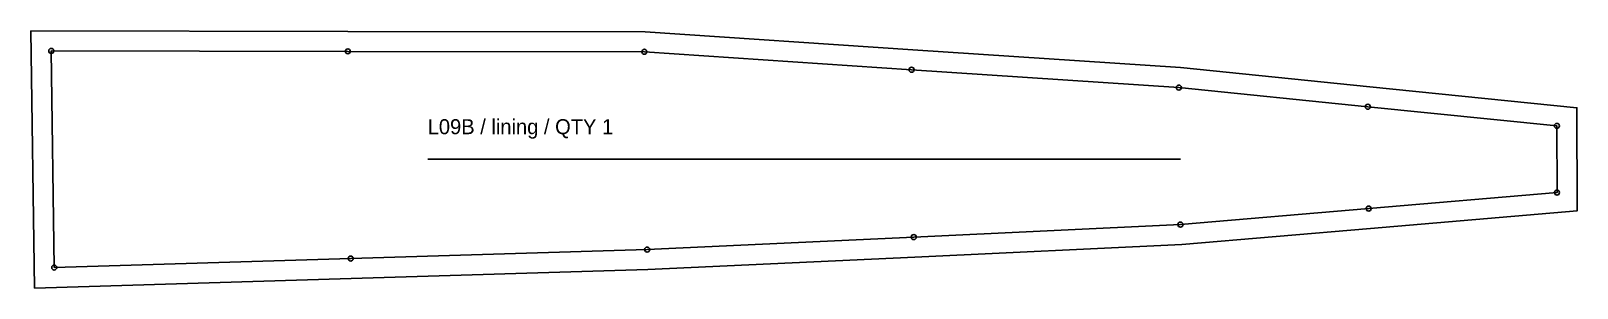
# Model space of a CAD drawing. Header units: millimetres. Extents: x -12 to 913, y -12 to 142.
import ezdxf

# ---------------------------------------------------------------- set-up
doc = ezdxf.new("R2010")
doc.units = ezdxf.units.MM
for name, color, linetype in [('CUT', 7, 'Continuous'), ('GRAIN', 3, 'Continuous'), ('ID', 7, 'Continuous'), ('NOTCH', 1, 'Continuous'), ('SEW', 5, 'Continuous')]:
    doc.layers.add(name, color=color, linetype=linetype)

msp = doc.modelspace()

# ---------------------------------------------------------------- linework, layer by layer
at = {"layer": 'CUT'}
msp.add_lwpolyline([(-10.05, -12.36), (-12.17, 141.91), (177.54, 141.63), (355.45, 141.35), (515.83, 130.59), (676.02, 119.85), (789.36, 108.36), (913.28, 95.8), (913.37, 33.92), (789.65, 23.38), (676.69, 13.76), (516.87, 6.25), (357.18, -1.25), (179.61, -6.62)], close=True, dxfattribs=at)
at = {"layer": 'GRAIN'}
msp.add_line((225.34, 64.95), (676.02, 64.95), dxfattribs=at)
at = {"layer": 'NOTCH'}
for centre in [(0, 129.9), (177.52, 129.63), (355.04, 129.36), (515.02, 118.62), (675.01, 107.89), (788.15, 96.42), (901.3, 84.96), (901.36, 44.94), (788.63, 35.34), (516.31, 18.24), (675.9, 25.73), (356.72, 10.74), (1.78, 0), (179.25, 5.37)]:
    msp.add_circle(centre, 1.5, dxfattribs=at)
at = {"layer": 'SEW'}
msp.add_lwpolyline([(1.78, 0), (179.25, 5.37), (356.72, 10.74), (516.31, 18.24), (675.9, 25.73), (788.63, 35.34), (901.36, 44.94), (901.3, 84.96), (788.15, 96.42), (675.01, 107.89), (515.02, 118.62), (355.04, 129.36), (177.52, 129.63), (0, 129.9)], close=True, dxfattribs=at)

# ---------------------------------------------------------------- texts
at = {"layer": 'ID'}
msp.add_text('L09B / lining / QTY 1', height=9, dxfattribs=at).set_placement((225.34, 79.95))

doc.saveas('drawing.dxf')
